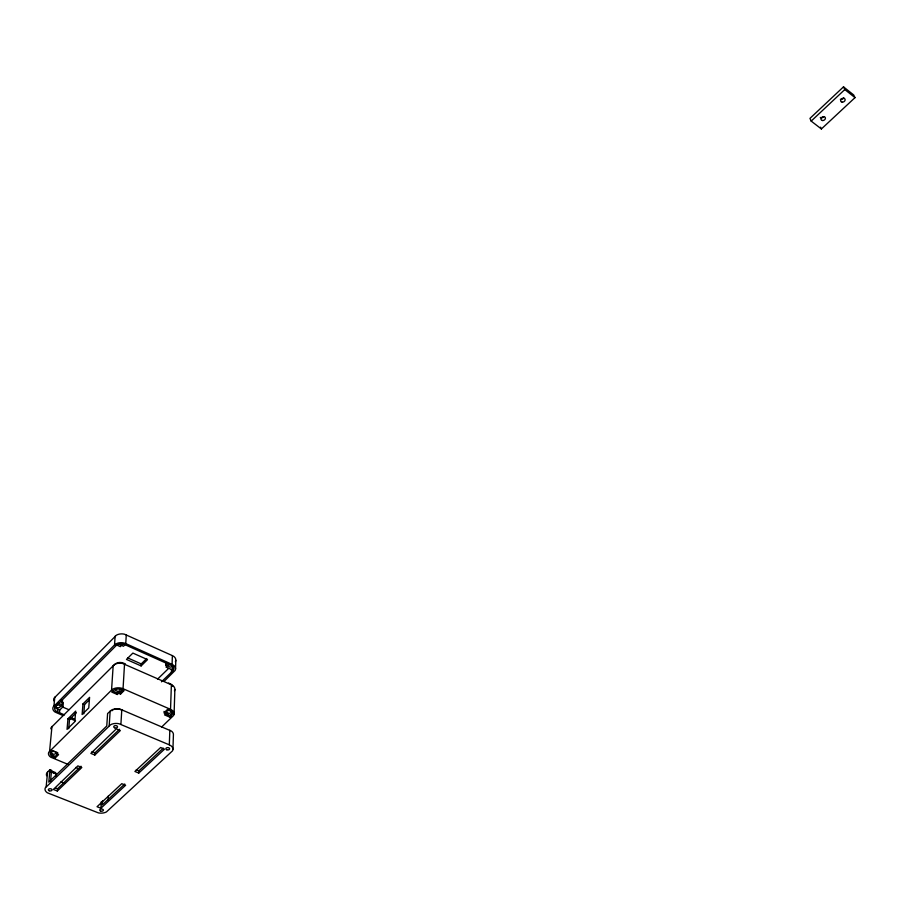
<?xml version="1.0" encoding="UTF-8"?>
<svg xmlns="http://www.w3.org/2000/svg" width="900" height="900" viewBox="0 0 900 900"><rect width="100%" height="100%" fill="white"/><g stroke="black" fill="none" stroke-linecap="round" stroke-linejoin="round"><path stroke-width="1.35" d="M172.935 749.543L173.407 734.906A8.381 5.276 0.3 0 0 171.371 731.059L119.891 709.031A8.527 5.423 1.5 0 0 111.521 710.044L107.606 713.531L106.763 726.019L48.791 782.134L49.984 769.669L51.559 770.299L50.512 781.38M174.083 714.082L174.87 689.535M175.534 669.116L175.815 660.364M163.958 711.439L165.87 712.26L165.814 713.689L164.531 714.893L169.864 717.199L169.92 715.781L171.203 714.577A6.435 4.106 0.4 0 0 172.181 711.506M171.416 672.232L171.506 669.533L172.755 668.329A6.277 4.117 0.7 0 0 173.812 666.326M169.324 744.84L118.991 723.735A8.595 5.411 1.5 0 0 110.565 724.748L45.337 787.815A8.359 5.051 2.3 0 0 47.306 792.765L98.426 812.891A8.213 4.928 1.2 0 0 106.425 811.935L172.496 750.881A8.449 5.276 0.3 0 0 170.888 745.706L169.324 744.84L169.83 730.192M161.606 727.065L173.644 715.433A8.291 5.288 0.4 0 0 172.069 710.235L170.539 709.357L171.382 684.81L122.67 663.48A8.325 5.434 1.8 0 0 114.514 664.47L51.165 727.56A8.1 5.074 2.7 0 0 50.828 728.854M164.16 681.311L175.106 670.466A8.089 5.299 0.7 0 0 173.576 665.258L172.08 664.38L172.373 655.616L124.459 634.196A8.19 5.434 2 0 0 116.426 635.175L54 698.231A7.976 5.085 2.9 0 0 53.887 700.852M169.864 717.199L171.146 715.995L171.203 714.577M161.46 681.829L172.665 671.029L172.755 668.329M171.506 669.533L166.309 667.204L167.558 666L165.701 665.168L165.803 662.467M166.309 667.204L166.41 664.515M138.769 773.066L164.52 749.16L160.627 747.518L134.899 771.469L138.769 773.066L138.881 770.861L163.294 748.159M141.12 665.933L147.532 659.633L132.874 653.085L126.472 659.43L141.12 665.933L141.221 663.919L146.711 658.519M120.532 694.091L124.099 690.615L122.13 689.76A6.548 4.208 1.7 0 0 113.062 690.863L111.791 692.111L117.304 694.485L118.575 693.248L120.532 694.091L120.623 692.674L123.289 690.064M120.904 724.331L121.793 709.639M170.539 709.357L123.052 688.714L124.526 664.087M172.08 664.38L125.764 643.59L126.281 634.804M117.304 694.485L117.394 693.067L118.665 691.819L120.623 692.674M118.575 693.248L118.665 691.819M108.067 800.134L108.326 796.005M109.192 725.749L110.16 711.045M67.871 764.325L50.704 757.181A8.213 5.062 2.5 0 1 48.78 752.209L111.555 690.12L113.186 665.471M62.887 715.511L55.012 712.024A8.01 5.074 2.8 0 1 53.145 707.029L114.536 644.962L115.121 636.176M100.89 808.245L125.64 785.25L121.781 783.686L97.043 806.726L100.89 808.245L101.34 801.596M102.532 800.764L102.263 804.904L124.751 784.001M94.837 755.021L120.353 730.553L116.347 728.865L90.855 753.39L94.837 755.021L94.995 752.805L119.509 729.27M82.98 703.901L82.114 714.499L88.763 707.94L89.584 697.354L82.98 703.901L84.532 704.565L89.246 699.885M83.79 713.835L84.532 704.565M67.972 718.774L67.039 729.371L74.79 721.721L75.69 711.135L67.972 718.774L69.525 719.426L76.275 712.744M68.715 728.696L69.525 719.426M56.363 775.586L56.464 774.495M59.456 712.766L59.715 710.044L62.966 706.793L63.337 702.731L61.459 701.944L62.55 700.83L60.446 699.941M57.307 791.01L81.832 767.498L77.861 765.889L53.359 789.457L57.307 791.01L57.51 788.794L81.022 766.215M55.26 757.901L58.59 754.65L56.655 753.863L57.78 752.76L52.358 750.555L50.535 752.58A6.367 3.926 2.5 0 0 53.325 757.125L55.26 757.901L55.395 756.484L57.892 754.043M56.655 753.863L56.779 752.445M55.598 776.441L55.856 773.663L50.366 771.469M62.966 706.793L61.076 705.994L62.179 704.891L62.55 700.83M53.325 757.125L53.46 755.696A6.367 3.926 2.5 0 1 50.422 752.164M64.519 714.881L57.578 711.967L57.825 709.256A6.21 3.938 2.9 0 1 54.866 705.701M46.17 786.69L47.587 772.009L49.984 769.669M49.601 751.084L51.975 726.435M53.944 705.904L54.799 697.106M47.587 772.009L46.755 773.123A8.303 5.051 2.4 0 0 46.654 775.744M125.201 644.524L123.469 646.256L121.556 645.401L120.319 646.639L116.032 644.726M113.884 665.336L114.998 664.234A6.232 4.072 1.8 0 1 123.638 663.176L125.37 663.941M120.668 691.954L122.445 690.221M165.701 665.168L167.456 663.469M157.511 679.163L168.615 668.419M843.491 86.861L809.966 118.384L811.181 121.106L821.396 128.97L855 97.639L853.684 94.95L843.491 86.861L844.796 89.55L855 97.639M811.181 121.106L844.796 89.55M114.536 644.962L115.853 643.961A8.235 5.434 2 0 1 123.93 642.982L125.764 643.59M111.555 690.12L112.894 689.119A8.438 5.423 1.7 0 1 121.163 688.106L123.052 688.714M55.541 788.018L57.51 788.794M60.953 781.841L64.766 783.371M50.546 770.569L55.642 772.616L55.541 773.707L50.445 771.66M53.46 755.696L55.395 756.484M75.668 767.475L79.571 769.05M92.014 751.579L94.995 752.805M136.305 769.793L138.881 770.861M70.841 717.536L74.644 719.123M69.233 718.166L75.566 720.821M62.617 707.051L68.918 709.706M57.825 709.256L59.715 710.044M57.96 703.114L62.179 704.891M122.591 710.471L120.814 709.717A6.39 4.061 1.5 0 0 114.413 709.403M165.679 713.227L168.874 714.611M165.814 713.689L163.912 712.856L167.501 709.459L169.414 710.291A6.435 4.106 0.4 0 1 171.146 715.995M111.892 690.683L117.394 693.067M165.656 713.936L169.92 715.781M168.514 683.033L170.201 683.775A6.131 3.971 0.6 0 1 172.789 686.329M127.811 657.956L141.221 663.919M171.382 684.81L172.89 685.688A8.179 5.299 0.6 0 1 174.442 690.885M172.373 655.616L173.869 656.494A8.055 5.299 0.7 0 1 175.388 661.714M820.575 127.159L821.396 128.97M823.815 116.595A2.329 1.811 -27.7 0 1 820.294 117.439M843.716 97.706A2.363 1.834 -28.8 0 1 840.341 99.315M57.578 711.967A6.221 3.938 2.8 0 1 54.866 707.411L116.01 645.716A6.39 4.219 2 0 1 124.864 644.636L170.977 665.303A6.277 4.117 0.7 0 1 172.665 671.029M123.064 643.837A2.284 1.508 2 0 1 121.073 644.839A2.284 1.508 2 0 1 118.856 643.972M172.879 665.696A2.239 1.474 0.6 0 1 169.436 666.855A2.239 1.474 0.6 0 1 169.594 664.312M61.605 700.988A3.555 2.261 3 0 1 61.875 702.72M171.574 685.699A2.272 1.474 0.5 0 1 172.114 686.374M120.06 689.096A2.34 1.508 1.7 0 1 117.855 691.256A2.34 1.508 1.7 0 1 115.999 688.894M111.96 710.786A6.39 4.061 1.5 0 1 113.04 709.988M822.488 120.521A2.34 1.823 -27.6 0 0 825.379 117.821A2.34 1.823 -27.6 0 0 821.7 117.439A2.34 1.823 -27.6 0 0 822.488 120.521M842.153 102.139A2.363 1.834 -28.7 0 0 845.089 99.394A2.363 1.834 -28.7 0 0 841.387 99A2.363 1.834 -28.7 0 0 842.153 102.139M56.441 707.288A2.228 1.406 2.9 0 0 60.188 706.826A2.228 1.406 2.9 0 0 57.544 704.97A2.228 1.406 2.9 0 0 56.441 707.288M167.794 713.115A2.295 1.474 0.4 0 0 171.326 711.956A2.295 1.474 0.4 0 0 167.963 710.572A2.295 1.474 0.4 0 0 167.794 713.115M52.031 753.739A2.284 1.406 2.6 0 0 55.867 753.278A2.284 1.406 2.6 0 0 53.156 751.433A2.284 1.406 2.6 0 0 52.031 753.739M49.241 790.762A1.856 1.114 2.4 0 0 52.054 789.908A1.856 1.114 2.4 0 0 49.32 788.827A1.856 1.114 2.4 0 0 49.241 790.762M100.597 811.024A1.823 1.091 1.2 0 0 103.388 810.191A1.823 1.091 1.2 0 0 100.733 809.134A1.823 1.091 1.2 0 0 100.597 811.024M166.736 749.756A1.867 1.17 0.2 0 0 169.605 748.822A1.867 1.17 0.2 0 0 166.86 747.731A1.867 1.17 0.2 0 0 166.736 749.756M114.615 727.785A1.912 1.204 1.5 0 0 117.551 726.885A1.912 1.204 1.5 0 0 114.772 725.704A1.912 1.204 1.5 0 0 114.615 727.785"/></g></svg>
